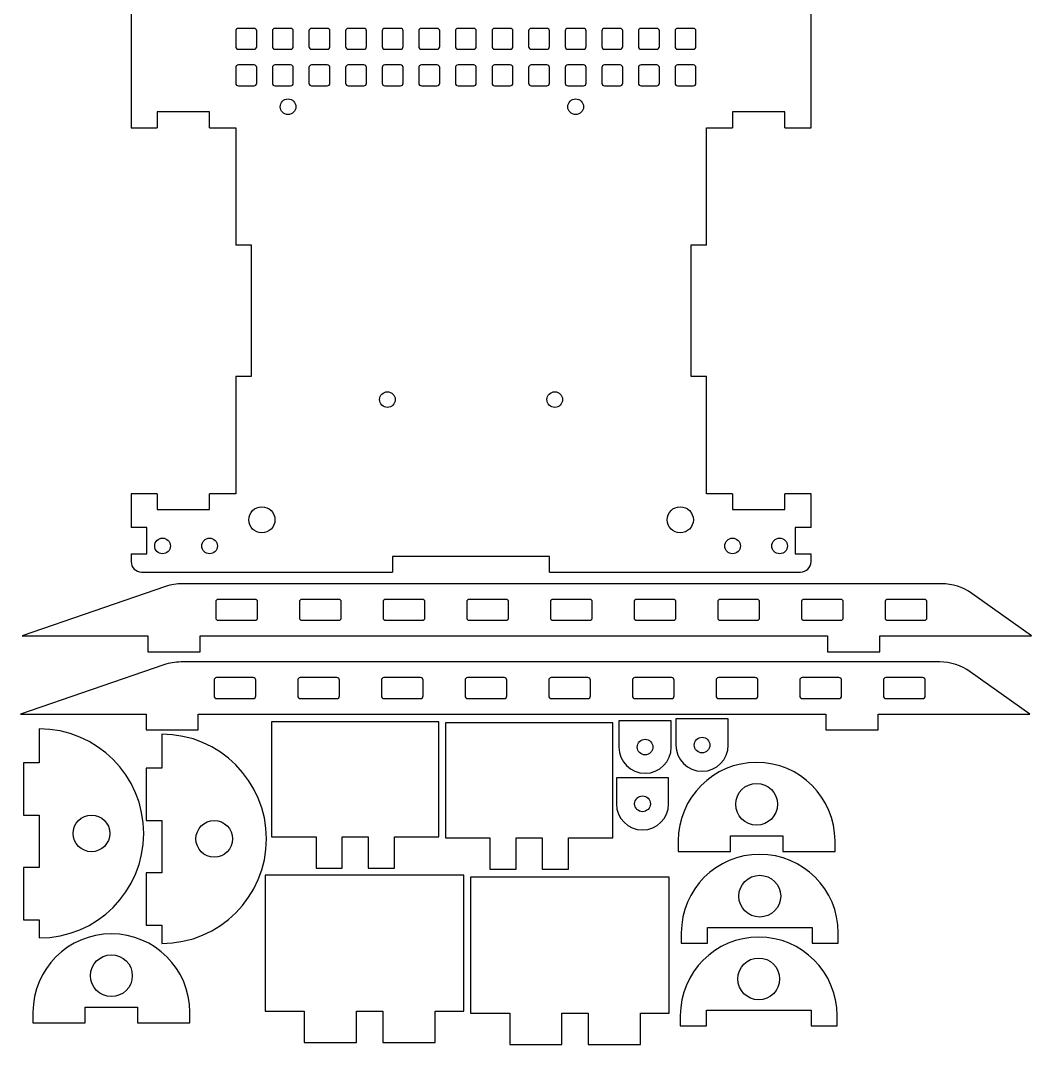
# Model space of a CAD drawing. Extents: x 1 to 195, y 5 to 396.
# Drawn here: x 1.2 to 194.6, y 5.3 to 201.2 of the extents above; entities that cross this region are included whole.
import ezdxf

# ---------------------------------------------------------------- set-up
doc = ezdxf.new("R2010")
doc.units = 0
doc.layers.get('0').update_dxf_attribs({"linetype": 'CONTINUOUS'})

msp = doc.modelspace()

# ---------------------------------------------------------------- linework, layer by layer
at = {"color": 7, "linetype": 'CONTINUOUS'}
for p, q in [((22.39, 208.17), (22.39, 180.67)), ((152.39, 180.67), (152.39, 208.17)), ((42.39, 199.17), (42.39, 196.17)), ((45.89, 199.67), (42.89, 199.67)), ((46.39, 196.17), (46.39, 199.17)), ((49.39, 199.17), (49.39, 196.17)), ((52.89, 199.67), (49.89, 199.67)), ((53.39, 196.17), (53.39, 199.17)), ((56.39, 199.17), (56.39, 196.17)), ((59.89, 199.67), (56.89, 199.67)), ((60.39, 196.17), (60.39, 199.17)), ((63.39, 199.17), (63.39, 196.17)), ((66.89, 199.67), (63.89, 199.67)), ((67.39, 196.17), (67.39, 199.17)), ((70.39, 199.17), (70.39, 196.17)), ((73.89, 199.67), (70.89, 199.67)), ((74.39, 196.17), (74.39, 199.17)), ((77.39, 199.17), (77.39, 196.17)), ((80.89, 199.67), (77.89, 199.67)), ((81.39, 196.17), (81.39, 199.17)), ((84.39, 199.17), (84.39, 196.17)), ((87.89, 199.67), (84.89, 199.67)), ((88.39, 196.17), (88.39, 199.17)), ((91.39, 199.17), (91.39, 196.17)), ((94.89, 199.67), (91.89, 199.67)), ((95.39, 196.17), (95.39, 199.17)), ((98.39, 199.17), (98.39, 196.17)), ((101.89, 199.67), (98.89, 199.67)), ((102.39, 196.17), (102.39, 199.17)), ((105.39, 199.17), (105.39, 196.17)), ((108.89, 199.67), (105.89, 199.67)), ((109.39, 196.17), (109.39, 199.17)), ((112.39, 199.17), (112.39, 196.17)), ((115.89, 199.67), (112.89, 199.67)), ((116.39, 196.17), (116.39, 199.17)), ((119.39, 199.17), (119.39, 196.17)), ((122.89, 199.67), (119.89, 199.67)), ((123.39, 196.17), (123.39, 199.17)), ((126.39, 199.17), (126.39, 196.17)), ((129.89, 199.67), (126.89, 199.67)), ((130.39, 196.17), (130.39, 199.17)), ((42.89, 195.67), (45.89, 195.67)), ((49.89, 195.67), (52.89, 195.67)), ((56.89, 195.67), (59.89, 195.67)), ((63.89, 195.67), (66.89, 195.67)), ((70.89, 195.67), (73.89, 195.67)), ((77.89, 195.67), (80.89, 195.67)), ((84.89, 195.67), (87.89, 195.67)), ((91.89, 195.67), (94.89, 195.67)), ((98.89, 195.67), (101.89, 195.67)), ((105.89, 195.67), (108.89, 195.67)), ((112.89, 195.67), (115.89, 195.67)), ((119.89, 195.67), (122.89, 195.67)), ((126.89, 195.67), (129.89, 195.67)), ((42.39, 192.17), (42.39, 189.17)), ((45.89, 192.67), (42.89, 192.67)), ((46.39, 189.17), (46.39, 192.17)), ((49.39, 192.17), (49.39, 189.17)), ((52.89, 192.67), (49.89, 192.67)), ((53.39, 189.17), (53.39, 192.17)), ((56.39, 192.17), (56.39, 189.17)), ((59.89, 192.67), (56.89, 192.67)), ((60.39, 189.17), (60.39, 192.17)), ((63.39, 192.17), (63.39, 189.17)), ((66.89, 192.67), (63.89, 192.67)), ((67.39, 189.17), (67.39, 192.17)), ((70.39, 192.17), (70.39, 189.17)), ((73.89, 192.67), (70.89, 192.67)), ((74.39, 189.17), (74.39, 192.17)), ((77.39, 192.17), (77.39, 189.17)), ((80.89, 192.67), (77.89, 192.67)), ((81.39, 189.17), (81.39, 192.17)), ((84.39, 192.17), (84.39, 189.17)), ((87.89, 192.67), (84.89, 192.67)), ((88.39, 189.17), (88.39, 192.17)), ((91.39, 192.17), (91.39, 189.17)), ((94.89, 192.67), (91.89, 192.67)), ((95.39, 189.17), (95.39, 192.17)), ((98.39, 192.17), (98.39, 189.17)), ((101.89, 192.67), (98.89, 192.67)), ((102.39, 189.17), (102.39, 192.17)), ((105.39, 192.17), (105.39, 189.17)), ((108.89, 192.67), (105.89, 192.67)), ((109.39, 189.17), (109.39, 192.17)), ((112.39, 192.17), (112.39, 189.17)), ((115.89, 192.67), (112.89, 192.67)), ((116.39, 189.17), (116.39, 192.17)), ((119.39, 192.17), (119.39, 189.17)), ((122.89, 192.67), (119.89, 192.67)), ((123.39, 189.17), (123.39, 192.17)), ((126.39, 192.17), (126.39, 189.17)), ((129.89, 192.67), (126.89, 192.67)), ((130.39, 189.17), (130.39, 192.17)), ((42.89, 188.67), (45.89, 188.67)), ((49.89, 188.67), (52.89, 188.67)), ((56.89, 188.67), (59.89, 188.67)), ((63.89, 188.67), (66.89, 188.67)), ((70.89, 188.67), (73.89, 188.67)), ((77.89, 188.67), (80.89, 188.67)), ((84.89, 188.67), (87.89, 188.67)), ((91.89, 188.67), (94.89, 188.67)), ((98.89, 188.67), (101.89, 188.67)), ((105.89, 188.67), (108.89, 188.67)), ((112.89, 188.67), (115.89, 188.67)), ((119.89, 188.67), (122.89, 188.67)), ((126.89, 188.67), (129.89, 188.67)), ((37.39, 183.67), (27.39, 183.67)), ((27.39, 183.67), (27.39, 180.67)), ((37.39, 180.67), (37.39, 183.67)), ((147.39, 183.67), (137.39, 183.67)), ((137.39, 183.67), (137.39, 180.67)), ((147.39, 180.67), (147.39, 183.67)), ((22.39, 180.67), (27.39, 180.67)), ((37.39, 180.67), (42.39, 180.67)), ((42.39, 180.67), (42.39, 158.17)), ((132.39, 158.17), (132.39, 180.67)), ((132.39, 180.67), (137.39, 180.67)), ((147.39, 180.67), (152.39, 180.67)), ((45.39, 158.17), (42.39, 158.17)), ((45.39, 133.17), (45.39, 158.17)), ((132.39, 158.17), (129.39, 158.17)), ((129.39, 158.17), (129.39, 133.17)), ((42.39, 133.17), (45.39, 133.17)), ((42.39, 133.17), (42.39, 110.67)), ((129.39, 133.17), (132.39, 133.17)), ((132.39, 110.67), (132.39, 133.17)), ((27.39, 110.67), (22.39, 110.67)), ((22.39, 110.67), (22.39, 104.17)), ((27.39, 110.67), (27.39, 107.67)), ((37.39, 107.67), (37.39, 110.67)), ((42.39, 110.67), (37.39, 110.67)), ((137.39, 110.67), (132.39, 110.67)), ((137.39, 110.67), (137.39, 107.67)), ((147.39, 107.67), (147.39, 110.67)), ((152.39, 110.67), (147.39, 110.67)), ((152.39, 104.17), (152.39, 110.67)), ((27.39, 107.67), (37.39, 107.67)), ((137.39, 107.67), (147.39, 107.67)), ((25.39, 104.17), (22.39, 104.17)), ((25.39, 99.17), (25.39, 104.17)), ((152.39, 104.17), (149.39, 104.17)), ((149.39, 104.17), (149.39, 99.17)), ((22.39, 99.17), (25.39, 99.17)), ((22.39, 99.17), (22.39, 97.67)), ((102.39, 98.67), (72.39, 98.67)), ((72.39, 98.67), (72.39, 95.67)), ((102.39, 95.67), (102.39, 98.67)), ((149.39, 99.17), (152.39, 99.17)), ((152.39, 97.67), (152.39, 99.17)), ((24.39, 95.67), (72.39, 95.67)), ((102.39, 95.67), (150.39, 95.67)), ((28.97, 92.9), (1.56, 83.45)), ((177.35, 93.45), (32.23, 93.45)), ((46.06, 90.45), (39.06, 90.45)), ((62.06, 90.45), (55.06, 90.45)), ((78.06, 90.45), (71.06, 90.45)), ((94.06, 90.45), (87.06, 90.45)), ((110.06, 90.45), (103.06, 90.45)), ((126.06, 90.45), (119.06, 90.45)), ((142.06, 90.45), (135.06, 90.45)), ((158.06, 90.45), (151.06, 90.45)), ((174.06, 90.45), (167.06, 90.45)), ((194.56, 83.45), (183.16, 91.59)), ((38.56, 89.95), (38.56, 86.95)), ((46.56, 86.95), (46.56, 89.95)), ((54.56, 89.95), (54.56, 86.95)), ((62.56, 86.95), (62.56, 89.95)), ((70.56, 89.95), (70.56, 86.95)), ((78.56, 86.95), (78.56, 89.95)), ((86.56, 89.95), (86.56, 86.95)), ((94.56, 86.95), (94.56, 89.95)), ((102.56, 89.95), (102.56, 86.95)), ((110.56, 86.95), (110.56, 89.95)), ((118.56, 89.95), (118.56, 86.95)), ((126.56, 86.95), (126.56, 89.95)), ((134.56, 89.95), (134.56, 86.95)), ((142.56, 86.95), (142.56, 89.95)), ((150.56, 89.95), (150.56, 86.95)), ((158.56, 86.95), (158.56, 89.95)), ((166.56, 89.95), (166.56, 86.95)), ((174.56, 86.95), (174.56, 89.95)), ((39.06, 86.45), (46.06, 86.45)), ((55.06, 86.45), (62.06, 86.45)), ((71.06, 86.45), (78.06, 86.45)), ((87.06, 86.45), (94.06, 86.45)), ((103.06, 86.45), (110.06, 86.45)), ((119.06, 86.45), (126.06, 86.45)), ((135.06, 86.45), (142.06, 86.45)), ((151.06, 86.45), (158.06, 86.45)), ((167.06, 86.45), (174.06, 86.45)), ((1.56, 83.45), (25.56, 83.45)), ((25.56, 83.45), (25.56, 80.45)), ((35.56, 83.45), (155.56, 83.45)), ((35.56, 80.45), (35.56, 83.45)), ((155.56, 83.45), (155.56, 80.45)), ((165.56, 83.45), (194.56, 83.45)), ((165.56, 80.45), (165.56, 83.45)), ((25.56, 80.45), (35.56, 80.45)), ((155.56, 80.45), (165.56, 80.45)), ((177.02, 78.48), (31.9, 78.48)), ((28.64, 77.93), (1.23, 68.48)), ((194.23, 68.48), (182.83, 76.62)), ((38.23, 74.98), (38.23, 71.98)), ((45.73, 75.48), (38.73, 75.48)), ((46.23, 71.98), (46.23, 74.98)), ((54.23, 74.98), (54.23, 71.98)), ((61.73, 75.48), (54.73, 75.48)), ((62.23, 71.98), (62.23, 74.98)), ((70.23, 74.98), (70.23, 71.98)), ((77.73, 75.48), (70.73, 75.48)), ((78.23, 71.98), (78.23, 74.98)), ((86.23, 74.98), (86.23, 71.98)), ((93.73, 75.48), (86.73, 75.48)), ((94.23, 71.98), (94.23, 74.98)), ((102.23, 74.98), (102.23, 71.98)), ((109.73, 75.48), (102.73, 75.48)), ((110.23, 71.98), (110.23, 74.98)), ((118.23, 74.98), (118.23, 71.98)), ((125.73, 75.48), (118.73, 75.48)), ((126.23, 71.98), (126.23, 74.98)), ((134.23, 74.98), (134.23, 71.98)), ((141.73, 75.48), (134.73, 75.48)), ((142.23, 71.98), (142.23, 74.98)), ((150.23, 74.98), (150.23, 71.98)), ((157.73, 75.48), (150.73, 75.48)), ((158.23, 71.98), (158.23, 74.98)), ((166.23, 74.98), (166.23, 71.98)), ((173.73, 75.48), (166.73, 75.48)), ((174.23, 71.98), (174.23, 74.98)), ((38.73, 71.48), (45.73, 71.48)), ((54.73, 71.48), (61.73, 71.48)), ((70.73, 71.48), (77.73, 71.48)), ((86.73, 71.48), (93.73, 71.48)), ((102.73, 71.48), (109.73, 71.48)), ((118.73, 71.48), (125.73, 71.48)), ((134.73, 71.48), (141.73, 71.48)), ((150.73, 71.48), (157.73, 71.48)), ((166.73, 71.48), (173.73, 71.48)), ((1.23, 68.48), (25.23, 68.48)), ((25.23, 68.48), (25.23, 65.48)), ((35.23, 68.48), (155.23, 68.48)), ((35.23, 65.48), (35.23, 68.48)), ((81.24, 67.05), (49.24, 67.05)), ((49.24, 67.05), (49.24, 45.05)), ((81.24, 45.05), (81.24, 67.05)), ((114.5, 66.85), (82.5, 66.85)), ((82.5, 66.85), (82.5, 44.85)), ((114.5, 44.85), (114.5, 66.85)), ((115.66, 67.2), (115.66, 62.2)), ((125.66, 67.2), (115.66, 67.2)), ((125.66, 62.2), (125.66, 67.2)), ((126.56, 67.59), (126.56, 62.59)), ((136.56, 67.59), (126.56, 67.59)), ((136.56, 62.59), (136.56, 67.59)), ((155.23, 68.48), (155.23, 65.48)), ((165.23, 68.48), (194.23, 68.48)), ((165.23, 65.48), (165.23, 68.48)), ((4.8, 65.69), (4.8, 59.19)), ((25.23, 65.48), (35.23, 65.48)), ((28.27, 64.65), (28.27, 58.15)), ((155.23, 65.48), (165.23, 65.48)), ((1.8, 59.19), (1.8, 49.19)), ((4.8, 59.19), (1.8, 59.19)), ((25.27, 58.15), (25.27, 48.15)), ((28.27, 58.15), (25.27, 58.15)), ((115.17, 56.35), (115.17, 51.35)), ((125.17, 56.35), (115.17, 56.35)), ((125.17, 51.35), (125.17, 56.35)), ((1.8, 49.19), (4.8, 49.19)), ((4.8, 49.19), (4.8, 39.19)), ((25.27, 48.15), (28.27, 48.15)), ((28.27, 48.15), (28.27, 38.15)), ((49.24, 45.05), (57.74, 45.05)), ((57.74, 45.05), (57.74, 39.05)), ((62.74, 45.05), (67.74, 45.05)), ((62.74, 39.05), (62.74, 45.05)), ((67.74, 45.05), (67.74, 39.05)), ((72.74, 45.05), (81.24, 45.05)), ((72.74, 39.05), (72.74, 45.05)), ((136.99, 45.26), (146.99, 45.26)), ((136.99, 42.26), (136.99, 45.26)), ((146.99, 45.26), (146.99, 42.26)), ((82.5, 44.85), (91, 44.85)), ((91, 44.85), (91, 38.85)), ((96, 44.85), (101, 44.85)), ((96, 38.85), (96, 44.85)), ((101, 44.85), (101, 38.85)), ((106, 44.85), (114.5, 44.85)), ((106, 38.85), (106, 44.85)), ((126.99, 44.26), (126.99, 42.26)), ((156.99, 42.26), (156.99, 44.26)), ((126.99, 42.26), (136.99, 42.26)), ((146.99, 42.26), (156.99, 42.26)), ((1.8, 39.19), (1.8, 29.19)), ((4.8, 39.19), (1.8, 39.19)), ((25.27, 38.15), (25.27, 28.15)), ((28.27, 38.15), (25.27, 38.15)), ((47.99, 37.71), (47.99, 11.71)), ((85.99, 37.71), (47.99, 37.71)), ((57.74, 39.05), (62.74, 39.05)), ((67.74, 39.05), (72.74, 39.05)), ((85.99, 11.71), (85.99, 37.71)), ((87.27, 37.32), (87.27, 11.32)), ((125.27, 37.32), (87.27, 37.32)), ((91, 38.85), (96, 38.85)), ((101, 38.85), (106, 38.85)), ((125.27, 11.32), (125.27, 37.32)), ((1.8, 29.19), (4.8, 29.19)), ((4.8, 29.19), (4.8, 25.69)), ((25.27, 28.15), (28.27, 28.15)), ((28.27, 28.15), (28.27, 24.65)), ((132.59, 27.69), (152.59, 27.69)), ((132.59, 24.69), (132.59, 27.69)), ((152.59, 27.69), (152.59, 24.69)), ((127.59, 26.69), (127.59, 24.69)), ((157.59, 24.69), (157.59, 26.69)), ((127.59, 24.69), (132.59, 24.69)), ((152.59, 24.69), (157.59, 24.69)), ((13.61, 12.48), (23.61, 12.48)), ((13.61, 9.48), (13.61, 12.48)), ((23.61, 12.48), (23.61, 9.48)), ((132.39, 11.86), (152.39, 11.86)), ((132.39, 8.86), (132.39, 11.86)), ((152.39, 11.86), (152.39, 8.86)), ((3.61, 11.48), (3.61, 9.48)), ((33.61, 9.48), (33.61, 11.48)), ((47.99, 11.71), (55.49, 11.71)), ((55.49, 11.71), (55.49, 5.71)), ((65.49, 11.71), (70.49, 11.71)), ((65.49, 5.71), (65.49, 11.71)), ((70.49, 11.71), (70.49, 5.71)), ((80.49, 11.71), (85.99, 11.71)), ((80.49, 5.71), (80.49, 11.71)), ((87.27, 11.32), (94.77, 11.32)), ((94.77, 11.32), (94.77, 5.32)), ((104.77, 11.32), (109.77, 11.32)), ((104.77, 5.32), (104.77, 11.32)), ((109.77, 11.32), (109.77, 5.32)), ((119.77, 11.32), (125.27, 11.32)), ((119.77, 5.32), (119.77, 11.32)), ((127.39, 10.86), (127.39, 8.86)), ((157.39, 8.86), (157.39, 10.86)), ((3.61, 9.48), (13.61, 9.48)), ((23.61, 9.48), (33.61, 9.48)), ((127.39, 8.86), (132.39, 8.86)), ((152.39, 8.86), (157.39, 8.86)), ((55.49, 5.71), (65.49, 5.71)), ((70.49, 5.71), (80.49, 5.71)), ((94.77, 5.32), (104.77, 5.32)), ((109.77, 5.32), (119.77, 5.32))]:
    msp.add_line(p, q, dxfattribs=at)
for centre, radius in [((52.39, 184.67), 1.5), ((107.39, 184.67), 1.5), ((71.39, 128.67), 1.5), ((103.39, 128.67), 1.5), ((47.39, 105.67), 2.5), ((127.39, 105.67), 2.5), ((28.39, 100.67), 1.5), ((37.39, 100.67), 1.5), ((137.39, 100.67), 1.5), ((146.39, 100.67), 1.5), ((120.66, 62.2), 1.5), ((131.56, 62.59), 1.5), ((141.99, 51.26), 4), ((120.17, 51.35), 1.5), ((14.8, 45.69), 3.5), ((38.27, 44.65), 3.5), ((142.59, 33.69), 4), ((18.61, 18.48), 4), ((142.39, 17.86), 4)]:
    msp.add_circle(centre, radius, dxfattribs=at)
for centre, radius, start, end in [((42.89, 199.17), 0.5, 90, 180), ((45.89, 199.17), 0.5, 0, 90), ((49.89, 199.17), 0.5, 90, 180), ((52.89, 199.17), 0.5, 0, 90), ((56.89, 199.17), 0.5, 90, 180), ((59.89, 199.17), 0.5, 0, 90), ((63.89, 199.17), 0.5, 90, 180), ((66.89, 199.17), 0.5, 0, 90), ((70.89, 199.17), 0.5, 90, 180), ((73.89, 199.17), 0.5, 0, 90), ((77.89, 199.17), 0.5, 90, 180), ((80.89, 199.17), 0.5, 0, 90), ((84.89, 199.17), 0.5, 90, 180), ((87.89, 199.17), 0.5, 0, 90), ((91.89, 199.17), 0.5, 90, 180), ((94.89, 199.17), 0.5, 0, 90), ((98.89, 199.17), 0.5, 90, 180), ((101.89, 199.17), 0.5, 0, 90), ((105.89, 199.17), 0.5, 90, 180), ((108.89, 199.17), 0.5, 0, 90), ((112.89, 199.17), 0.5, 90, 180), ((115.89, 199.17), 0.5, 0, 90), ((119.89, 199.17), 0.5, 90, 180), ((122.89, 199.17), 0.5, 0, 90), ((126.89, 199.17), 0.5, 90, 180), ((129.89, 199.17), 0.5, 0, 90), ((42.89, 196.17), 0.5, 180, 270), ((45.89, 196.17), 0.5, 270, 0), ((49.89, 196.17), 0.5, 180, 270), ((52.89, 196.17), 0.5, 270, 0), ((56.89, 196.17), 0.5, 180, 270), ((59.89, 196.17), 0.5, 270, 0), ((63.89, 196.17), 0.5, 180, 270), ((66.89, 196.17), 0.5, 270, 0), ((70.89, 196.17), 0.5, 180, 270), ((73.89, 196.17), 0.5, 270, 0), ((77.89, 196.17), 0.5, 180, 270), ((80.89, 196.17), 0.5, 270, 0), ((84.89, 196.17), 0.5, 180, 270), ((87.89, 196.17), 0.5, 270, 0), ((91.89, 196.17), 0.5, 180, 270), ((94.89, 196.17), 0.5, 270, 0), ((98.89, 196.17), 0.5, 180, 270), ((101.89, 196.17), 0.5, 270, 0), ((105.89, 196.17), 0.5, 180, 270), ((108.89, 196.17), 0.5, 270, 0), ((112.89, 196.17), 0.5, 180, 270), ((115.89, 196.17), 0.5, 270, 0), ((119.89, 196.17), 0.5, 180, 270), ((122.89, 196.17), 0.5, 270, 0), ((126.89, 196.17), 0.5, 180, 270), ((129.89, 196.17), 0.5, 270, 0), ((42.89, 192.17), 0.5, 90, 180), ((45.89, 192.17), 0.5, 0, 90), ((49.89, 192.17), 0.5, 90, 180), ((52.89, 192.17), 0.5, 0, 90), ((56.89, 192.17), 0.5, 90, 180), ((59.89, 192.17), 0.5, 0, 90), ((63.89, 192.17), 0.5, 90, 180), ((66.89, 192.17), 0.5, 0, 90), ((70.89, 192.17), 0.5, 90, 180), ((73.89, 192.17), 0.5, 0, 90), ((77.89, 192.17), 0.5, 90, 180), ((80.89, 192.17), 0.5, 0, 90), ((84.89, 192.17), 0.5, 90, 180), ((87.89, 192.17), 0.5, 0, 90), ((91.89, 192.17), 0.5, 90, 180), ((94.89, 192.17), 0.5, 0, 90), ((98.89, 192.17), 0.5, 90, 180), ((101.89, 192.17), 0.5, 0, 90), ((105.89, 192.17), 0.5, 90, 180), ((108.89, 192.17), 0.5, 0, 90), ((112.89, 192.17), 0.5, 90, 180), ((115.89, 192.17), 0.5, 0, 90), ((119.89, 192.17), 0.5, 90, 180), ((122.89, 192.17), 0.5, 0, 90), ((126.89, 192.17), 0.5, 90, 180), ((129.89, 192.17), 0.5, 0, 90), ((42.89, 189.17), 0.5, 180, 270), ((45.89, 189.17), 0.5, 270, 0), ((49.89, 189.17), 0.5, 180, 270), ((52.89, 189.17), 0.5, 270, 0), ((56.89, 189.17), 0.5, 180, 270), ((59.89, 189.17), 0.5, 270, 0), ((63.89, 189.17), 0.5, 180, 270), ((66.89, 189.17), 0.5, 270, 0), ((70.89, 189.17), 0.5, 180, 270), ((73.89, 189.17), 0.5, 270, 0), ((77.89, 189.17), 0.5, 180, 270), ((80.89, 189.17), 0.5, 270, 0), ((84.89, 189.17), 0.5, 180, 270), ((87.89, 189.17), 0.5, 270, 0), ((91.89, 189.17), 0.5, 180, 270), ((94.89, 189.17), 0.5, 270, 0), ((98.89, 189.17), 0.5, 180, 270), ((101.89, 189.17), 0.5, 270, 0), ((105.89, 189.17), 0.5, 180, 270), ((108.89, 189.17), 0.5, 270, 0), ((112.89, 189.17), 0.5, 180, 270), ((115.89, 189.17), 0.5, 270, 0), ((119.89, 189.17), 0.5, 180, 270), ((122.89, 189.17), 0.5, 270, 0), ((126.89, 189.17), 0.5, 180, 270), ((129.89, 189.17), 0.5, 270, 0), ((24.39, 97.67), 2, 180, 270), ((150.39, 97.67), 2, 270, 0), ((32.23, 83.45), 10, 90, 109.0256), ((177.35, 83.45), 10, 54.4623, 90), ((39.06, 89.95), 0.5, 90, 180), ((46.06, 89.95), 0.5, 0, 90), ((55.06, 89.95), 0.5, 90, 180), ((62.06, 89.95), 0.5, 0, 90), ((71.06, 89.95), 0.5, 90, 180), ((78.06, 89.95), 0.5, 0, 90), ((87.06, 89.95), 0.5, 90, 180), ((94.06, 89.95), 0.5, 0, 90), ((103.06, 89.95), 0.5, 90, 180), ((110.06, 89.95), 0.5, 0, 90), ((119.06, 89.95), 0.5, 90, 180), ((126.06, 89.95), 0.5, 0, 90), ((135.06, 89.95), 0.5, 90, 180), ((142.06, 89.95), 0.5, 0, 90), ((151.06, 89.95), 0.5, 90, 180), ((158.06, 89.95), 0.5, 0, 90), ((167.06, 89.95), 0.5, 90, 180), ((174.06, 89.95), 0.5, 0, 90), ((39.06, 86.95), 0.5, 180, 270), ((46.06, 86.95), 0.5, 270, 0), ((55.06, 86.95), 0.5, 180, 270), ((62.06, 86.95), 0.5, 270, 0), ((71.06, 86.95), 0.5, 180, 270), ((78.06, 86.95), 0.5, 270, 0), ((87.06, 86.95), 0.5, 180, 270), ((94.06, 86.95), 0.5, 270, 0), ((103.06, 86.95), 0.5, 180, 270), ((110.06, 86.95), 0.5, 270, 0), ((119.06, 86.95), 0.5, 180, 270), ((126.06, 86.95), 0.5, 270, 0), ((135.06, 86.95), 0.5, 180, 270), ((142.06, 86.95), 0.5, 270, 0), ((151.06, 86.95), 0.5, 180, 270), ((158.06, 86.95), 0.5, 270, 0), ((167.06, 86.95), 0.5, 180, 270), ((174.06, 86.95), 0.5, 270, 0), ((31.9, 68.48), 10, 90, 109.0256), ((177.02, 68.48), 10, 54.4623, 90), ((38.73, 74.98), 0.5, 90, 180), ((45.73, 74.98), 0.5, 0, 90), ((54.73, 74.98), 0.5, 90, 180), ((61.73, 74.98), 0.5, 0, 90), ((70.73, 74.98), 0.5, 90, 180), ((77.73, 74.98), 0.5, 0, 90), ((86.73, 74.98), 0.5, 90, 180), ((93.73, 74.98), 0.5, 0, 90), ((102.73, 74.98), 0.5, 90, 180), ((109.73, 74.98), 0.5, 0, 90), ((118.73, 74.98), 0.5, 90, 180), ((125.73, 74.98), 0.5, 0, 90), ((134.73, 74.98), 0.5, 90, 180), ((141.73, 74.98), 0.5, 0, 90), ((150.73, 74.98), 0.5, 90, 180), ((157.73, 74.98), 0.5, 0, 90), ((166.73, 74.98), 0.5, 90, 180), ((173.73, 74.98), 0.5, 0, 90), ((38.73, 71.98), 0.5, 180, 270), ((45.73, 71.98), 0.5, 270, 0), ((54.73, 71.98), 0.5, 180, 270), ((61.73, 71.98), 0.5, 270, 0), ((70.73, 71.98), 0.5, 180, 270), ((77.73, 71.98), 0.5, 270, 0), ((86.73, 71.98), 0.5, 180, 270), ((93.73, 71.98), 0.5, 270, 0), ((102.73, 71.98), 0.5, 180, 270), ((109.73, 71.98), 0.5, 270, 0), ((118.73, 71.98), 0.5, 180, 270), ((125.73, 71.98), 0.5, 270, 0), ((134.73, 71.98), 0.5, 180, 270), ((141.73, 71.98), 0.5, 270, 0), ((150.73, 71.98), 0.5, 180, 270), ((157.73, 71.98), 0.5, 270, 0), ((166.73, 71.98), 0.5, 180, 270), ((173.73, 71.98), 0.5, 270, 0), ((4.8, 45.69), 20, 270, 90), ((28.27, 44.65), 20, 270, 90), ((120.66, 62.2), 5, 180, 0), ((131.56, 62.59), 5, 180, 0), ((141.99, 44.26), 15, 0, 180), ((120.17, 51.35), 5, 180, 0), ((142.59, 26.69), 15, 0, 180), ((18.61, 11.48), 15, 0, 180), ((142.39, 10.86), 15, 0, 180)]:
    msp.add_arc(centre, radius, start, end, dxfattribs=at)

doc.saveas('drawing.dxf')
